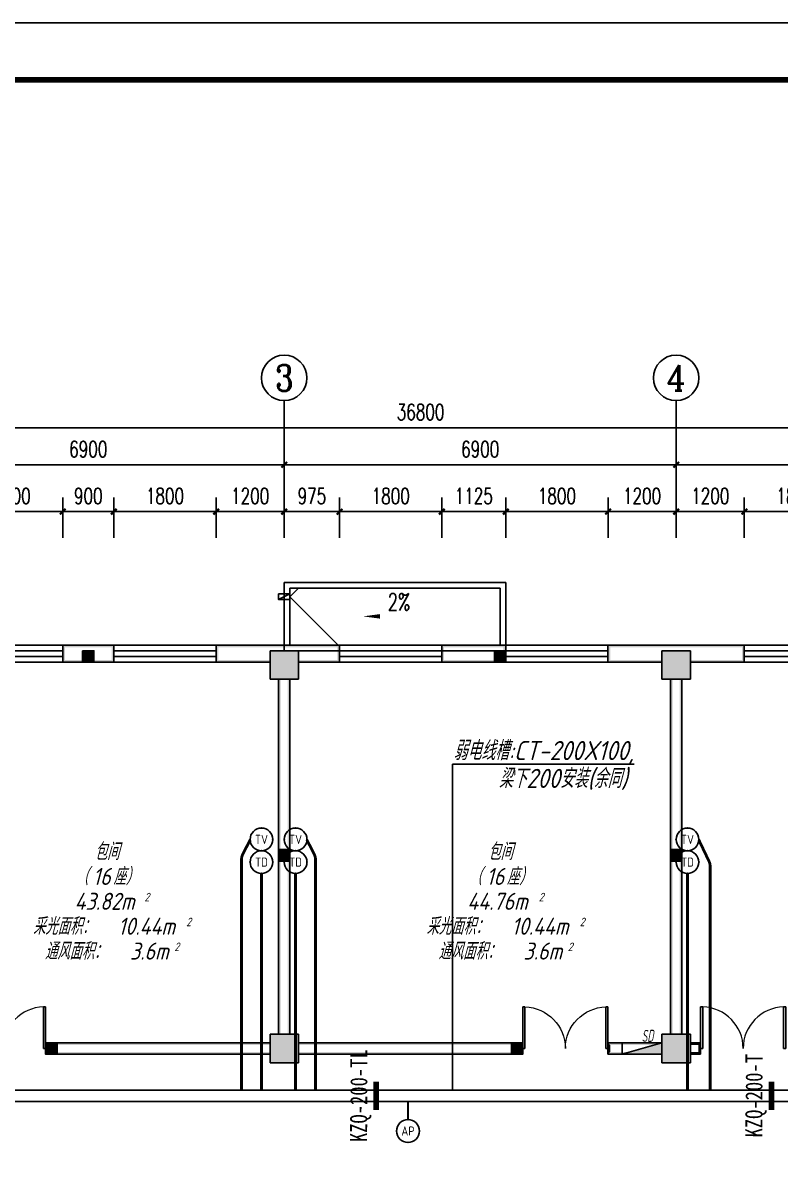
# Model space of a CAD drawing. Extents: x 1252172 to 1336272, y -987752 to -826269.
# Drawn here: x 1288528 to 1301857, y -948543 to -928352 of the extents above; entities that cross this region are included whole.
import ezdxf
from ezdxf.enums import TextEntityAlignment as Align

# ---------------------------------------------------------------- set-up
doc = ezdxf.new("R2010")
doc.units = 0
doc.header["$LTSCALE"] = 1000
doc.header["$PDSIZE"] = 50
for name, color, linetype in [('1-建筑底图', 8, 'Continuous'), ('AXIS_TEXT', 7, 'Continuous'), ('BTTK', 7, 'Continuous'), ('CABLETRAY_DIM', 3, 'Continuous'), ('CABLETRAY_PDS', 4, 'Continuous'), ('EQUIP-通讯', 3, 'Continuous'), ('gz', 6, 'Continuous'), ('PUB_TEXT', 7, 'Continuous'), ('PUB_TITLE', 7, 'Continuous'), ('WIRE-安防', 4, 'Continuous'), ('WIRE-通讯', 4, 'Continuous'), ('抗震支吊架', 2, 'Continuous'), ('电-标注', 1, 'Continuous')]:
    doc.layers.add(name, color=color, linetype=linetype)
doc.layers.add('yichutu', color=7, linetype='Continuous', true_color=0xffffff, plot=False)
doc.styles.add('2SD', font='gbeitc.shx', dxfattribs={"width": 0.2, "bigfont": 'gbcbig.shx'})
doc.styles.add('_TCH_AXIS', font='COMPLEX', dxfattribs={"bigfont": 'GBCBIG'})
doc.styles.add('_TCH_DIM', font='SIMPLEX', dxfattribs={"bigfont": 'GBCBIG'})
doc.styles.add('_TEL_ATTDEF', font='GBENOR', dxfattribs={"width": 0.8, "height": 3, "bigfont": 'GBCBIG'})
doc.styles.add('_TEL_DIM', font='SIMPLEX', dxfattribs={"width": 0.8, "height": 3.5, "bigfont": 'HZTXT'})
doc.styles.add('A_DIM_T3', font='SIMPLEX', dxfattribs={"width": 0.7, "bigfont": 'HZ'})
doc.styles.add('COMPLEX', font='COMPLEX')
doc.styles.add('HZ(TK)', font='geniso.shx', dxfattribs={"width": 0.9, "bigfont": 'hztxt.shx'})
doc.styles.add('kzcad', font='', dxfattribs={"width": 0.8})
doc.styles.get("Standard").update_dxf_attribs({"font": 'gbeitc.shx', "bigfont": 'gbcbig.shx'})
doc.styles.get('kzcad').set_extended_font_data('SimSun')
doc.linetypes.add('JIEDI', pattern='A,1.25,-0.25,0.25,-0.25,0.625,["/",Standard,S=0.6,R=0,X=0,Y=-0.3],0.625,-0.25,0.25,-0.25', length=4)
doc.dimstyles.new('_TCH_ARCH&&100', dxfattribs={"dimtxt": 280, "dimasz": 100, "dimexe": 250, "dimexo": 300, "dimgap": 135, "dimtad": 1, "dimdec": 0, "dimzin": 0, "dimdsep": 46, "dimtxsty": 'A_DIM_T3', "dimblk": 'ARCHTICK', "dimcen": 0.09, "dimclrt": 7, "dimazin": 2, "dimtfac": 1, "dimtdec": 0, "dimtix": 1, "dimtmove": 2, "dimatfit": 3, "dimfxl": 150, "dimtolj": 1, "dimtzin": 0, "dimarcsym": 0})

# ---------------------------------------------------------------- blocks, each defined once
blk = doc.blocks.new('$equip$00003209')
at = {"const_width": 0.05}
blk.add_lwpolyline([(0, 0.5, -1), (0, -0.5, -1), (0, 0.5, 0.021884)], format="xyb", dxfattribs=at)
blk.add_circle((0, 0), 0.5)
for p in [(-0.5, 0), (0, 0.5), (0.5, 0), (0, -0.5)]:
    blk.add_point(p)
at = {"color": 7, "style": '_TEL_ATTDEF'}
blk.add_attdef('$TEXT$', text='', height=0.4, dxfattribs=at).set_placement((0, 0), align=Align.MIDDLE_CENTER)
at = {"color": 7, "style": '_TEL_DIM', "flags": 1}
for tag in ['A', 'REMARK']:
    blk.add_attdef(tag, text='', height=0.00002, dxfattribs=at).set_placement((0, 0), align=Align.MIDDLE_CENTER)
blk = doc.blocks.new('$equip$00003204')
at = {"const_width": 0.05}
blk.add_lwpolyline([(0, 0.5, -1), (0, -0.5, -1), (0, 0.5, 0.021884)], format="xyb", dxfattribs=at)
blk.add_circle((0, 0), 0.5)
for p in [(-0.5, 0), (0, 0.5), (0.5, 0), (0, -0.5)]:
    blk.add_point(p)
at = {"color": 7, "style": '_TEL_ATTDEF'}
blk.add_attdef('$TEXT$', text='', height=0.4, dxfattribs=at).set_placement((0, 0), align=Align.MIDDLE_CENTER)
at = {"color": 7, "style": '_TEL_DIM', "flags": 1}
for tag in ['A', 'REMARK']:
    blk.add_attdef(tag, text='', height=0.00002, dxfattribs=at).set_placement((0, 0), align=Align.MIDDLE_CENTER)
blk = doc.blocks.new('$equip$00003217')
at = {"const_width": 0.05}
blk.add_lwpolyline([(0, 0.5, -1), (0, -0.5, -1), (0, 0.5, 0.021884)], format="xyb", dxfattribs=at)
blk.add_circle((0, 0), 0.5)
for p in [(-0.5, 0), (0, 0.5), (0.5, 0), (0, -0.5)]:
    blk.add_point(p)
at = {"color": 7, "style": '_TEL_ATTDEF'}
blk.add_attdef('$TEXT$', text='', height=0.4, dxfattribs=at).set_placement((0, 0), align=Align.MIDDLE_CENTER)
at = {"color": 7, "style": '_TEL_DIM', "flags": 1}
for tag in ['A', 'REMARK']:
    blk.add_attdef(tag, text='', height=0.00002, dxfattribs=at).set_placement((0, 0), align=Align.MIDDLE_CENTER)
blk = doc.blocks.new('vhtemplate_2020年新竖式图框_A1')
at = {"layer": 'PUB_TITLE', "color": 7}
blk.add_lwpolyline([(0, 594), (841, 594), (841, 0), (0, 0)], close=True, dxfattribs=at)
at = {"layer": 'PUB_TITLE', "const_width": 1}
blk.add_lwpolyline([(25, 10), (831, 10), (831, 584), (25, 584)], close=True, dxfattribs=at)
at = {"layer": 'BTTK', "color": 4, "style": 'HZ(TK)', "width": 0.9}
for tag, p in [('合作单位', (796, 511.5)), ('建设单位', (796, 209.5)), ('工程名称', (796, 176.5)), ('子项名称', (806, 160)), ('图纸名称', (796, 141))]:
    blk.add_attdef(tag, text='', height=3.5, dxfattribs=at).set_placement(p, align=Align.MIDDLE_CENTER)
for tag, p in [('注册证书号', (808.5, 309.01)), ('注册印章号', (808.5, 301.01)), ('设计号', (806, 193)), ('图别', (789.75, 34)), ('图号', (822.25, 34)), ('版本号', (789.75, 26)), ('日期', (822.25, 26))]:
    blk.add_attdef(tag, text='', height=3.5, dxfattribs=at).set_placement(p, align=Align.MIDDLE)
blk = doc.blocks.new('yct-841-594-84100-59400-100-1000.0')
at = {"layer": 'yichutu', "color": 7, "true_color": 0xffffff}
blk.add_lwpolyline([(0, 0), (0, 59400), (84100, 59400), (84100, 0)], close=True, dxfattribs=at)
blk = doc.blocks.new('20220110.20364567')
at = {"layer": 'gz', "ltscale": 0.5}
blk.add_lwpolyline([(4446445, 2233675), (4446645, 2233675), (4446645, 2233875), (4446445, 2233875)], close=True, dxfattribs=at)
blk.add_solid([(4446445, 2233875), (4446645, 2233875), (4446445, 2233675), (4446645, 2233675)], dxfattribs=at)
blk = doc.blocks.new('$TWTSYS$00000508')
for p, q in [((-0.5, 0.5), (-0.5, -0.5)), ((-0.5, -0.5), (0.5, 0.5)), ((0.5, 0.5), (-0.5, 0.5)), ((0.5, -0.5), (0.5, 0.5)), ((-0.5, -0.5), (0.5, -0.5))]:
    blk.add_line(p, q)
blk.add_solid([(0.5, -0.5), (0.5, 0.5), (-0.5, -0.5)])
at = {"layer": 'PUB_TEXT', "style": '2SD', "width": 0.2}
blk.add_text('SD', height=1.0579, dxfattribs=at).set_placement((-0.01, 0.584))
blk = doc.blocks.new('_ArchTick')
at = {"color": 0, "linetype": 'ByBlock', "const_width": 0.4}
blk.add_lwpolyline([(-0.5, -0.5), (0.5, 0.5)], dxfattribs=at)
blk = doc.blocks.new('*D244')
at = {"layer": '1-建筑底图', "color": 0, "lineweight": -2, "transparency": 16777216}
for p, q in [((1093898, -937109), (1093898, -936486)), ((1100798, -937109), (1100798, -936486)), ((1093898, -936736), (1100798, -936736))]:
    blk.add_line(p, q, dxfattribs=at)
at = {"layer": 'Defpoints', "color": 0}
for p in [(1100798, -936736), (1093898, -937409), (1100798, -937409)]:
    blk.add_point(p, dxfattribs=at)
at = {"layer": '1-建筑底图', "color": 0, "lineweight": -2, "transparency": 16777216, "xscale": 100, "yscale": 100, "zscale": 100, "rotation": 180}
blk.add_blockref('_ArchTick', (1093898, -936736), dxfattribs=at)
at = {"layer": '1-建筑底图', "color": 0, "lineweight": -2, "transparency": 16777216, "xscale": 100, "yscale": 100, "zscale": 100}
blk.add_blockref('_ArchTick', (1100798, -936736), dxfattribs=at)
at = {"layer": '1-建筑底图', "color": 7, "transparency": 16777216, "insert": (1097348, -936461), "char_height": 280, "attachment_point": 5, "style": 'A_DIM_T3'}
blk.add_mtext('\\A1;6900', dxfattribs=at)
blk = doc.blocks.new('*D245')
at = {"layer": '1-建筑底图', "color": 0, "lineweight": -2, "transparency": 16777216}
for p, q in [((1100798, -937109), (1100798, -936486)), ((1107698, -937109), (1107698, -936486)), ((1100798, -936736), (1107698, -936736))]:
    blk.add_line(p, q, dxfattribs=at)
at = {"layer": 'Defpoints', "color": 0}
for p in [(1107698, -936736), (1100798, -937409), (1107698, -937409)]:
    blk.add_point(p, dxfattribs=at)
at = {"layer": '1-建筑底图', "color": 0, "lineweight": -2, "transparency": 16777216, "xscale": 100, "yscale": 100, "zscale": 100, "rotation": 180}
blk.add_blockref('_ArchTick', (1100798, -936736), dxfattribs=at)
at = {"layer": '1-建筑底图', "color": 0, "lineweight": -2, "transparency": 16777216, "xscale": 100, "yscale": 100, "zscale": 100}
blk.add_blockref('_ArchTick', (1107698, -936736), dxfattribs=at)
at = {"layer": '1-建筑底图', "color": 7, "transparency": 16777216, "insert": (1104248, -936461), "char_height": 280, "attachment_point": 5, "style": 'A_DIM_T3'}
blk.add_mtext('\\A1;6900', dxfattribs=at)
blk = doc.blocks.new('*D246')
at = {"layer": '1-建筑底图', "color": 0, "lineweight": -2, "transparency": 16777216}
for p, q in [((1107698, -937109), (1107698, -936486)), ((1114598, -937109), (1114598, -936486)), ((1107698, -936736), (1114598, -936736))]:
    blk.add_line(p, q, dxfattribs=at)
at = {"layer": 'Defpoints', "color": 0}
for p in [(1114598, -936736), (1107698, -937409), (1114598, -937409)]:
    blk.add_point(p, dxfattribs=at)
at = {"layer": '1-建筑底图', "color": 0, "lineweight": -2, "transparency": 16777216, "xscale": 100, "yscale": 100, "zscale": 100, "rotation": 180}
blk.add_blockref('_ArchTick', (1107698, -936736), dxfattribs=at)
at = {"layer": '1-建筑底图', "color": 0, "lineweight": -2, "transparency": 16777216, "xscale": 100, "yscale": 100, "zscale": 100}
blk.add_blockref('_ArchTick', (1114598, -936736), dxfattribs=at)
at = {"layer": '1-建筑底图', "color": 7, "transparency": 16777216, "insert": (1111148, -936461), "char_height": 280, "attachment_point": 5, "style": 'A_DIM_T3'}
blk.add_mtext('\\A1;6900', dxfattribs=at)
blk = doc.blocks.new('*D250')
at = {"layer": '1-建筑底图', "color": 0, "lineweight": -2, "transparency": 16777216}
for p, q in [((1084798, -937109), (1084798, -935833)), ((1121598, -937109), (1121598, -935833)), ((1084798, -936083), (1121598, -936083))]:
    blk.add_line(p, q, dxfattribs=at)
at = {"layer": 'Defpoints', "color": 0}
for p in [(1121598, -936083), (1084798, -937409), (1121598, -937409)]:
    blk.add_point(p, dxfattribs=at)
at = {"layer": '1-建筑底图', "color": 0, "lineweight": -2, "transparency": 16777216, "xscale": 100, "yscale": 100, "zscale": 100, "rotation": 180}
blk.add_blockref('_ArchTick', (1084798, -936083), dxfattribs=at)
at = {"layer": '1-建筑底图', "color": 0, "lineweight": -2, "transparency": 16777216, "xscale": 100, "yscale": 100, "zscale": 100}
blk.add_blockref('_ArchTick', (1121598, -936083), dxfattribs=at)
at = {"layer": '1-建筑底图', "color": 7, "transparency": 16777216, "insert": (1103198, -935808), "char_height": 280, "attachment_point": 5, "style": 'A_DIM_T3'}
blk.add_mtext('\\A1;36800', dxfattribs=at)
blk = doc.blocks.new('*D260')
at = {"layer": '1-建筑底图', "color": 0, "lineweight": -2, "transparency": 16777216}
for p, q in [((1095098, -938020), (1095098, -937311)), ((1096898, -938020), (1096898, -937311)), ((1095098, -937561), (1096898, -937561))]:
    blk.add_line(p, q, dxfattribs=at)
at = {"layer": 'Defpoints', "color": 0}
for p in [(1096898, -937561), (1095098, -938320), (1096898, -938320)]:
    blk.add_point(p, dxfattribs=at)
at = {"layer": '1-建筑底图', "color": 0, "lineweight": -2, "transparency": 16777216, "xscale": 100, "yscale": 100, "zscale": 100, "rotation": 180}
blk.add_blockref('_ArchTick', (1095098, -937561), dxfattribs=at)
at = {"layer": '1-建筑底图', "color": 0, "lineweight": -2, "transparency": 16777216, "xscale": 100, "yscale": 100, "zscale": 100}
blk.add_blockref('_ArchTick', (1096898, -937561), dxfattribs=at)
at = {"layer": '1-建筑底图', "color": 7, "transparency": 16777216, "insert": (1095998, -937286), "char_height": 280, "attachment_point": 5, "style": 'A_DIM_T3'}
blk.add_mtext('\\A1;1800', dxfattribs=at)
blk = doc.blocks.new('*D261')
at = {"layer": '1-建筑底图', "color": 0, "lineweight": -2, "transparency": 16777216}
for p, q in [((1096898, -938020), (1096898, -937311)), ((1097798, -938020), (1097798, -937311)), ((1096898, -937561), (1097798, -937561))]:
    blk.add_line(p, q, dxfattribs=at)
at = {"layer": 'Defpoints', "color": 0}
for p in [(1097798, -937561), (1096898, -938320), (1097798, -938320)]:
    blk.add_point(p, dxfattribs=at)
at = {"layer": '1-建筑底图', "color": 0, "lineweight": -2, "transparency": 16777216, "xscale": 100, "yscale": 100, "zscale": 100, "rotation": 180}
blk.add_blockref('_ArchTick', (1096898, -937561), dxfattribs=at)
at = {"layer": '1-建筑底图', "color": 0, "lineweight": -2, "transparency": 16777216, "xscale": 100, "yscale": 100, "zscale": 100}
blk.add_blockref('_ArchTick', (1097798, -937561), dxfattribs=at)
at = {"layer": '1-建筑底图', "color": 7, "transparency": 16777216, "insert": (1097348, -937286), "char_height": 280, "attachment_point": 5, "style": 'A_DIM_T3'}
blk.add_mtext('\\A1;900', dxfattribs=at)
blk = doc.blocks.new('*D262')
at = {"layer": '1-建筑底图', "color": 0, "lineweight": -2, "transparency": 16777216}
for p, q in [((1097798, -938020), (1097798, -937311)), ((1099598, -938020), (1099598, -937311)), ((1097798, -937561), (1099598, -937561))]:
    blk.add_line(p, q, dxfattribs=at)
at = {"layer": 'Defpoints', "color": 0}
for p in [(1099598, -937561), (1097798, -938320), (1099598, -938320)]:
    blk.add_point(p, dxfattribs=at)
at = {"layer": '1-建筑底图', "color": 0, "lineweight": -2, "transparency": 16777216, "xscale": 100, "yscale": 100, "zscale": 100, "rotation": 180}
blk.add_blockref('_ArchTick', (1097798, -937561), dxfattribs=at)
at = {"layer": '1-建筑底图', "color": 0, "lineweight": -2, "transparency": 16777216, "xscale": 100, "yscale": 100, "zscale": 100}
blk.add_blockref('_ArchTick', (1099598, -937561), dxfattribs=at)
at = {"layer": '1-建筑底图', "color": 7, "transparency": 16777216, "insert": (1098698, -937286), "char_height": 280, "attachment_point": 5, "style": 'A_DIM_T3'}
blk.add_mtext('\\A1;1800', dxfattribs=at)
blk = doc.blocks.new('*D263')
at = {"layer": '1-建筑底图', "color": 0, "lineweight": -2, "transparency": 16777216}
for p, q in [((1099598, -938020), (1099598, -937311)), ((1100798, -938020), (1100798, -937311)), ((1099598, -937561), (1100798, -937561))]:
    blk.add_line(p, q, dxfattribs=at)
at = {"layer": 'Defpoints', "color": 0}
for p in [(1100798, -937561), (1099598, -938320), (1100798, -938320)]:
    blk.add_point(p, dxfattribs=at)
at = {"layer": '1-建筑底图', "color": 0, "lineweight": -2, "transparency": 16777216, "xscale": 100, "yscale": 100, "zscale": 100, "rotation": 180}
blk.add_blockref('_ArchTick', (1099598, -937561), dxfattribs=at)
at = {"layer": '1-建筑底图', "color": 0, "lineweight": -2, "transparency": 16777216, "xscale": 100, "yscale": 100, "zscale": 100}
blk.add_blockref('_ArchTick', (1100798, -937561), dxfattribs=at)
at = {"layer": '1-建筑底图', "color": 7, "transparency": 16777216, "insert": (1100198, -937286), "char_height": 280, "attachment_point": 5, "style": 'A_DIM_T3'}
blk.add_mtext('\\A1;1200', dxfattribs=at)
blk = doc.blocks.new('*D264')
at = {"layer": '1-建筑底图', "color": 0, "lineweight": -2, "transparency": 16777216}
for p, q in [((1100798, -938020), (1100798, -937311)), ((1101773, -938020), (1101773, -937311)), ((1100798, -937561), (1101773, -937561))]:
    blk.add_line(p, q, dxfattribs=at)
at = {"layer": 'Defpoints', "color": 0}
for p in [(1101773, -937561), (1100798, -938320), (1101773, -938320)]:
    blk.add_point(p, dxfattribs=at)
at = {"layer": '1-建筑底图', "color": 0, "lineweight": -2, "transparency": 16777216, "xscale": 100, "yscale": 100, "zscale": 100, "rotation": 180}
blk.add_blockref('_ArchTick', (1100798, -937561), dxfattribs=at)
at = {"layer": '1-建筑底图', "color": 0, "lineweight": -2, "transparency": 16777216, "xscale": 100, "yscale": 100, "zscale": 100}
blk.add_blockref('_ArchTick', (1101773, -937561), dxfattribs=at)
at = {"layer": '1-建筑底图', "color": 7, "transparency": 16777216, "insert": (1101285, -937286), "char_height": 280, "attachment_point": 5, "style": 'A_DIM_T3'}
blk.add_mtext('\\A1;975', dxfattribs=at)
blk = doc.blocks.new('*D265')
at = {"layer": '1-建筑底图', "color": 0, "lineweight": -2, "transparency": 16777216}
for p, q in [((1101773, -938020), (1101773, -937311)), ((1103573, -938020), (1103573, -937311)), ((1101773, -937561), (1103573, -937561))]:
    blk.add_line(p, q, dxfattribs=at)
at = {"layer": 'Defpoints', "color": 0}
for p in [(1103573, -937561), (1101773, -938320), (1103573, -938320)]:
    blk.add_point(p, dxfattribs=at)
at = {"layer": '1-建筑底图', "color": 0, "lineweight": -2, "transparency": 16777216, "xscale": 100, "yscale": 100, "zscale": 100, "rotation": 180}
blk.add_blockref('_ArchTick', (1101773, -937561), dxfattribs=at)
at = {"layer": '1-建筑底图', "color": 0, "lineweight": -2, "transparency": 16777216, "xscale": 100, "yscale": 100, "zscale": 100}
blk.add_blockref('_ArchTick', (1103573, -937561), dxfattribs=at)
at = {"layer": '1-建筑底图', "color": 7, "transparency": 16777216, "insert": (1102673, -937286), "char_height": 280, "attachment_point": 5, "style": 'A_DIM_T3'}
blk.add_mtext('\\A1;1800', dxfattribs=at)
blk = doc.blocks.new('*D266')
at = {"layer": '1-建筑底图', "color": 0, "lineweight": -2, "transparency": 16777216}
for p, q in [((1103573, -938020), (1103573, -937311)), ((1104698, -938020), (1104698, -937311)), ((1103573, -937561), (1104698, -937561))]:
    blk.add_line(p, q, dxfattribs=at)
at = {"layer": 'Defpoints', "color": 0}
for p in [(1104698, -937561), (1103573, -938320), (1104698, -938320)]:
    blk.add_point(p, dxfattribs=at)
at = {"layer": '1-建筑底图', "color": 0, "lineweight": -2, "transparency": 16777216, "xscale": 100, "yscale": 100, "zscale": 100, "rotation": 180}
blk.add_blockref('_ArchTick', (1103573, -937561), dxfattribs=at)
at = {"layer": '1-建筑底图', "color": 0, "lineweight": -2, "transparency": 16777216, "xscale": 100, "yscale": 100, "zscale": 100}
blk.add_blockref('_ArchTick', (1104698, -937561), dxfattribs=at)
at = {"layer": '1-建筑底图', "color": 7, "transparency": 16777216, "insert": (1104135, -937286), "char_height": 280, "attachment_point": 5, "style": 'A_DIM_T3'}
blk.add_mtext('\\A1;1125', dxfattribs=at)
blk = doc.blocks.new('*D267')
at = {"layer": '1-建筑底图', "color": 0, "lineweight": -2, "transparency": 16777216}
for p, q in [((1104698, -938020), (1104698, -937311)), ((1106498, -938020), (1106498, -937311)), ((1104698, -937561), (1106498, -937561))]:
    blk.add_line(p, q, dxfattribs=at)
at = {"layer": 'Defpoints', "color": 0}
for p in [(1106498, -937561), (1104698, -938320), (1106498, -938320)]:
    blk.add_point(p, dxfattribs=at)
at = {"layer": '1-建筑底图', "color": 0, "lineweight": -2, "transparency": 16777216, "xscale": 100, "yscale": 100, "zscale": 100, "rotation": 180}
blk.add_blockref('_ArchTick', (1104698, -937561), dxfattribs=at)
at = {"layer": '1-建筑底图', "color": 0, "lineweight": -2, "transparency": 16777216, "xscale": 100, "yscale": 100, "zscale": 100}
blk.add_blockref('_ArchTick', (1106498, -937561), dxfattribs=at)
at = {"layer": '1-建筑底图', "color": 7, "transparency": 16777216, "insert": (1105598, -937286), "char_height": 280, "attachment_point": 5, "style": 'A_DIM_T3'}
blk.add_mtext('\\A1;1800', dxfattribs=at)
blk = doc.blocks.new('*D268')
at = {"layer": '1-建筑底图', "color": 0, "lineweight": -2, "transparency": 16777216}
for p, q in [((1106498, -938020), (1106498, -937311)), ((1107698, -938020), (1107698, -937311)), ((1106498, -937561), (1107698, -937561))]:
    blk.add_line(p, q, dxfattribs=at)
at = {"layer": 'Defpoints', "color": 0}
for p in [(1107698, -937561), (1106498, -938320), (1107698, -938320)]:
    blk.add_point(p, dxfattribs=at)
at = {"layer": '1-建筑底图', "color": 0, "lineweight": -2, "transparency": 16777216, "xscale": 100, "yscale": 100, "zscale": 100, "rotation": 180}
blk.add_blockref('_ArchTick', (1106498, -937561), dxfattribs=at)
at = {"layer": '1-建筑底图', "color": 0, "lineweight": -2, "transparency": 16777216, "xscale": 100, "yscale": 100, "zscale": 100}
blk.add_blockref('_ArchTick', (1107698, -937561), dxfattribs=at)
at = {"layer": '1-建筑底图', "color": 7, "transparency": 16777216, "insert": (1107098, -937286), "char_height": 280, "attachment_point": 5, "style": 'A_DIM_T3'}
blk.add_mtext('\\A1;1200', dxfattribs=at)
blk = doc.blocks.new('*D269')
at = {"layer": '1-建筑底图', "color": 0, "lineweight": -2, "transparency": 16777216}
for p, q in [((1107698, -938020), (1107698, -937311)), ((1108898, -938020), (1108898, -937311)), ((1107698, -937561), (1108898, -937561))]:
    blk.add_line(p, q, dxfattribs=at)
at = {"layer": 'Defpoints', "color": 0}
for p in [(1108898, -937561), (1107698, -938320), (1108898, -938320)]:
    blk.add_point(p, dxfattribs=at)
at = {"layer": '1-建筑底图', "color": 0, "lineweight": -2, "transparency": 16777216, "xscale": 100, "yscale": 100, "zscale": 100, "rotation": 180}
blk.add_blockref('_ArchTick', (1107698, -937561), dxfattribs=at)
at = {"layer": '1-建筑底图', "color": 0, "lineweight": -2, "transparency": 16777216, "xscale": 100, "yscale": 100, "zscale": 100}
blk.add_blockref('_ArchTick', (1108898, -937561), dxfattribs=at)
at = {"layer": '1-建筑底图', "color": 7, "transparency": 16777216, "insert": (1108298, -937286), "char_height": 280, "attachment_point": 5, "style": 'A_DIM_T3'}
blk.add_mtext('\\A1;1200', dxfattribs=at)
blk = doc.blocks.new('*D270')
at = {"layer": '1-建筑底图', "color": 0, "lineweight": -2, "transparency": 16777216}
for p, q in [((1108898, -938020), (1108898, -937311)), ((1110698, -938020), (1110698, -937311)), ((1108898, -937561), (1110698, -937561))]:
    blk.add_line(p, q, dxfattribs=at)
at = {"layer": 'Defpoints', "color": 0}
for p in [(1110698, -937561), (1108898, -938320), (1110698, -938320)]:
    blk.add_point(p, dxfattribs=at)
at = {"layer": '1-建筑底图', "color": 0, "lineweight": -2, "transparency": 16777216, "xscale": 100, "yscale": 100, "zscale": 100, "rotation": 180}
blk.add_blockref('_ArchTick', (1108898, -937561), dxfattribs=at)
at = {"layer": '1-建筑底图', "color": 0, "lineweight": -2, "transparency": 16777216, "xscale": 100, "yscale": 100, "zscale": 100}
blk.add_blockref('_ArchTick', (1110698, -937561), dxfattribs=at)
at = {"layer": '1-建筑底图', "color": 7, "transparency": 16777216, "insert": (1109798, -937286), "char_height": 280, "attachment_point": 5, "style": 'A_DIM_T3'}
blk.add_mtext('\\A1;1800', dxfattribs=at)
blk = doc.blocks.new('$WINLIB2D$00000001')
at = {"color": 0}
for points in [[(-0.5, 0.5), (-0.5, -0.5)], [(-0.5, 0.5), (0.5, 0.5)], [(0.5, -0.5), (0.5, 0.5)], [(0.5, 0.167), (-0.5, 0.167)], [(0.5, -0.167), (-0.5, -0.167)], [(-0.5, -0.5), (0.5, -0.5)]]:
    blk.add_lwpolyline(points, dxfattribs=at)
blk = doc.blocks.new('_AXISO')
blk.add_circle((0, 0), 0.5)
at = {"layer": 'AXIS_TEXT', "style": 'COMPLEX', "width": 1.041667}
blk.add_attdef('A', text='', height=0.56, dxfattribs=at).set_placement((-0.25, -0.28), (0.25, -0.28), align=Align.FIT)
blk = doc.blocks.new('$DorLib2D$00000002')
for p, q in [((-0.5, 0), (-0.5, 0.4875)), ((-0.475, 0.4875), (-0.5, 0.4875)), ((-0.475, 0), (-0.475, 0.4875)), ((0.475, 0), (0.475, 0.4875)), ((0.475, 0.4875), (0.5, 0.4875)), ((0.5, 0), (0.5, 0.4875)), ((-0.5, 0), (-0.475, 0)), ((0.5, 0), (0.475, 0))]:
    blk.add_line(p, q)
at = {"lineweight": 13}
for centre, start, end in [((-0.4875, 0), 0, 88.53072), ((0.4875, 0), 91.46928, 180)]:
    blk.add_arc(centre, 0.4875, start, end, dxfattribs=at)
blk = doc.blocks.new('1-2层建筑底图')
at = {"layer": '1-建筑底图'}
for points in [[(1097797.5, -939910), (1096897.5, -939910), (1096937.5, -939950), (1097757.5, -939950)], [(1096897.5, -939910), (1096897.5, -940210), (1096937.5, -940170), (1096937.5, -939950)], [(1097797.5, -940210), (1097797.5, -939910), (1097757.5, -939950), (1097757.5, -940170)], [(1100797.5, -939910), (1099597.5, -939910), (1099637.5, -939950), (1100797.5, -939950)], [(1099597.5, -939910), (1099597.5, -940210), (1099637.5, -940170), (1099637.5, -939950)], [(1101047.5, -940510), (1101047.5, -940010), (1100547.5, -940010), (1100547.5, -940510)], [(1101047.5, -940010), (1100547.5, -940010), (1100587.5, -940050), (1101007.5, -940050)], [(1100547.5, -940010), (1100547.5, -940510), (1100587.5, -940470), (1100587.5, -940050)], [(1101772.5, -939910), (1100797.5, -939910), (1100797.5, -939950), (1101732.5, -939950)], [(1101047.5, -940510), (1101047.5, -940010), (1101007.5, -940050), (1101007.5, -940470)], [(1101772.5, -940210), (1101772.5, -939910), (1101732.5, -939950), (1101732.5, -940170)], [(1104697.5, -939910), (1103572.5, -939910), (1103612.5, -939950), (1104657.5, -939950)], [(1103572.5, -939910), (1103572.5, -940210), (1103612.5, -940170), (1103612.5, -939950)], [(1104697.5, -940210), (1104697.5, -939910), (1104657.5, -939950), (1104657.5, -940170)], [(1107697.5, -939910), (1106497.5, -939910), (1106537.5, -939950), (1107697.5, -939950)], [(1106497.5, -939910), (1106497.5, -940210), (1106537.5, -940170), (1106537.5, -939950)], [(1107947.5, -940510), (1107947.5, -940010), (1107447.5, -940010), (1107447.5, -940510)], [(1107947.5, -940010), (1107447.5, -940010), (1107487.5, -940050), (1107907.5, -940050)], [(1107447.5, -940010), (1107447.5, -940510), (1107487.5, -940470), (1107487.5, -940050)], [(1108897.5, -939910), (1107697.5, -939910), (1107697.5, -939950), (1108857.5, -939950)], [(1107947.5, -940510), (1107947.5, -940010), (1107907.5, -940050), (1107907.5, -940470)], [(1108897.5, -940210), (1108897.5, -939910), (1108857.5, -939950), (1108857.5, -940170)], [(1096897.5, -940210), (1097797.5, -940210), (1097757.5, -940170), (1096937.5, -940170)], [(1100547.5, -940210), (1100547.5, -940170), (1099637.5, -940170), (1099597.5, -940210)], [(1101047.5, -940170), (1101047.5, -940210), (1101772.5, -940210), (1101732.5, -940170)], [(1103572.5, -940210), (1104697.5, -940210), (1104657.5, -940170), (1103612.5, -940170)], [(1107447.5, -940210), (1107447.5, -940170), (1106537.5, -940170), (1106497.5, -940210)], [(1107947.5, -940170), (1107947.5, -940210), (1108897.5, -940210), (1108857.5, -940170)], [(1100547.5, -940510), (1101047.5, -940510), (1101007.5, -940470), (1100587.5, -940470)], [(1107447.5, -940510), (1107947.5, -940510), (1107907.5, -940470), (1107487.5, -940470)], [(1100697.5, -946760), (1100737.5, -946760), (1100737.5, -940510), (1100697.5, -940510)], [(1100857.5, -946760), (1100897.5, -946760), (1100897.5, -940510), (1100857.5, -940510)], [(1107597.5, -946760), (1107637.5, -946760), (1107637.5, -940510), (1107597.5, -940510)], [(1107757.5, -946760), (1107797.5, -946760), (1107797.5, -940510), (1107757.5, -940510)], [(1101047.5, -947260), (1101047.5, -946760), (1100547.5, -946760), (1100547.5, -947260)], [(1101047.5, -946760), (1100547.5, -946760), (1100587.5, -946800), (1101007.5, -946800)], [(1100547.5, -946760), (1100547.5, -947260), (1100587.5, -947220), (1100587.5, -946800)], [(1101047.5, -947260), (1101047.5, -946760), (1101007.5, -946800), (1101007.5, -947220)], [(1107947.5, -947260), (1107947.5, -946760), (1107447.5, -946760), (1107447.5, -947260)], [(1107947.5, -946760), (1107447.5, -946760), (1107487.5, -946800), (1107907.5, -946800)], [(1107447.5, -946760), (1107447.5, -947260), (1107487.5, -947220), (1107487.5, -946800)], [(1107947.5, -947260), (1107947.5, -946760), (1107907.5, -946800), (1107907.5, -947220)], [(1100547.5, -946950), (1100547.5, -946910), (1096597.5, -946910), (1096637.5, -946950)], [(1096597.5, -946910), (1096597.5, -947110), (1096637.5, -947070), (1096637.5, -946950)], [(1101047.5, -946910), (1101047.5, -946950), (1104957.5, -946950), (1104997.5, -946910)], [(1104997.5, -947110), (1104997.5, -946910), (1104957.5, -946950), (1104957.5, -947070)], [(1107447.5, -946950), (1107447.5, -946910), (1106497.5, -946910), (1106537.5, -946950)], [(1106497.5, -946910), (1106497.5, -947110), (1106537.5, -947070), (1106537.5, -946950)], [(1107947.5, -946910), (1107947.5, -946950), (1108087.5, -946950), (1108127.5, -946910)], [(1108127.5, -947110), (1108127.5, -946910), (1108087.5, -946950), (1108087.5, -947070)], [(1100547.5, -947110), (1100547.5, -947070), (1096637.5, -947070), (1096597.5, -947110)], [(1101047.5, -947070), (1101047.5, -947110), (1104997.5, -947110), (1104957.5, -947070)], [(1107447.5, -947110), (1107447.5, -947070), (1106537.5, -947070), (1106497.5, -947110)], [(1107947.5, -947070), (1107947.5, -947110), (1108127.5, -947110), (1108087.5, -947070)], [(1100547.5, -947260), (1101047.5, -947260), (1101007.5, -947220), (1100587.5, -947220)], [(1107447.5, -947260), (1107947.5, -947260), (1107907.5, -947220), (1107487.5, -947220)]]:
    blk.add_hatch(color=256, dxfattribs=at).paths.add_polyline_path(points)
for p, q in [((1100797.5, -937409.2), (1100797.5, -935607.2)), ((1107697.5, -937409.2), (1107697.5, -935607.2)), ((1101047.5, -938910), (1100897.5, -939060)), ((1100897.5, -939060), (1101747.5, -939910)), ((1097797.5, -939910), (1096897.5, -939910)), ((1096897.5, -939910), (1096897.5, -940210)), ((1097797.5, -940210), (1097797.5, -939910)), ((1100797.5, -939910), (1099597.5, -939910)), ((1099597.5, -939910), (1099597.5, -940210)), ((1101047.5, -940010), (1100547.5, -940010)), ((1100547.5, -940010), (1100547.5, -940510)), ((1101772.5, -939910), (1100797.5, -939910)), ((1101047.5, -940510), (1101047.5, -940010)), ((1101772.5, -940210), (1101772.5, -939910)), ((1104697.5, -939910), (1103572.5, -939910)), ((1103572.5, -939910), (1103572.5, -940210)), ((1104697.5, -940210), (1104697.5, -939910)), ((1107697.5, -939910), (1106497.5, -939910)), ((1106497.5, -939910), (1106497.5, -940210)), ((1107947.5, -940010), (1107447.5, -940010)), ((1107447.5, -940010), (1107447.5, -940510)), ((1108897.5, -939910), (1107697.5, -939910)), ((1107947.5, -940510), (1107947.5, -940010)), ((1108897.5, -940210), (1108897.5, -939910)), ((1096897.5, -940210), (1097797.5, -940210)), ((1099597.5, -940210), (1100547.5, -940210)), ((1101047.5, -940210), (1101772.5, -940210)), ((1103572.5, -940210), (1104697.5, -940210)), ((1106497.5, -940210), (1107447.5, -940210)), ((1107947.5, -940210), (1108897.5, -940210)), ((1100547.5, -940510), (1101047.5, -940510)), ((1100697.5, -940510), (1100697.5, -946760)), ((1100897.5, -940510), (1100897.5, -946760)), ((1107447.5, -940510), (1107947.5, -940510)), ((1107597.5, -940510), (1107597.5, -946760)), ((1107797.5, -940510), (1107797.5, -946760)), ((1101047.5, -946760), (1100547.5, -946760)), ((1100547.5, -946760), (1100547.5, -947260)), ((1101047.5, -947260), (1101047.5, -946760)), ((1107947.5, -946760), (1107447.5, -946760)), ((1107447.5, -946760), (1107447.5, -947260)), ((1107947.5, -947260), (1107947.5, -946760)), ((1100547.5, -946910), (1096597.5, -946910)), ((1096597.5, -946910), (1096597.5, -947110)), ((1104997.5, -946910), (1101047.5, -946910)), ((1104997.5, -947110), (1104997.5, -946910)), ((1107447.5, -946910), (1106497.5, -946910)), ((1106497.5, -946910), (1106497.5, -947110)), ((1108127.5, -946910), (1107947.5, -946910)), ((1108127.5, -947110), (1108127.5, -946910)), ((1096597.5, -947110), (1100547.5, -947110)), ((1101047.5, -947110), (1104997.5, -947110)), ((1106497.5, -947110), (1107447.5, -947110)), ((1107947.5, -947110), (1108127.5, -947110)), ((1100547.5, -947260), (1101047.5, -947260)), ((1107447.5, -947260), (1107947.5, -947260))]:
    blk.add_line(p, q, dxfattribs=at)
at = {"layer": '1-建筑底图', "lineweight": 18}
blk.add_lwpolyline([(1104697.5, -939910), (1100797.5, -939910), (1100797.5, -938810), (1104697.5, -938810)], close=True, dxfattribs=at)
for points in [[(1100797.5, -939910), (1100797.5, -938810), (1104697.5, -938810), (1104697.5, -939910)], [(1100897.5, -939910), (1100897.5, -938910), (1104597.5, -938910), (1104597.5, -939910)], [(1100897.5, -939910), (1100897.5, -938910), (1104597.5, -938910), (1104597.5, -939910)]]:
    blk.add_lwpolyline(points, dxfattribs=at)
at = {"layer": '1-建筑底图'}
for points in [[(1100797.5, -938810), (1104697.5, -938810), (1104697.5, -940010), (1100797.5, -940010)], [(1100897.5, -938910), (1104597.5, -938910), (1104597.5, -939910), (1100897.5, -939910)]]:
    blk.add_lwpolyline(points, close=True, dxfattribs=at)
blk.add_lwpolyline([(1100897.5, -939010), (1100897.5, -939010), (1100697.5, -939010), (1100697.5, -939110), (1100897.5, -939110), (1100897.5, -939010), (1100697.5, -939110)], dxfattribs=at)
blk.add_lwpolyline([(1103433.3, -939404.2, 0, 0, 0), (1102186.3, -939404.2, 0, 80, 0), (1102486.3, -939404.2, 0, 0, 0)], format="xyseb", dxfattribs=at)
ref = blk.add_blockref('_AXISO', (1100797.5, -935207.2), dxfattribs=dict(at, xscale=800, yscale=800, zscale=800))
ref.add_attrib('A', '3', dxfattribs={"layer": 'AXIS_TEXT', "height": 465.9, "style": '_TCH_AXIS'}).set_placement((1100642.2, -935440.2), (1100952.8, -935440.2), align=Align.FIT)
ref = blk.add_blockref('_AXISO', (1107697.5, -935207.2), dxfattribs=dict(at, xscale=800, yscale=800, zscale=800))
ref.add_attrib('A', '4', dxfattribs={"layer": 'AXIS_TEXT', "height": 445.4, "style": '_TCH_AXIS'}).set_placement((1107527.8, -935430), (1107867.2, -935430), align=Align.FIT)
for name, p, xscale, yscale, zscale, rotation in [('$WINLIB2D$00000001', (1095997.5, -940060), -1800, -300, -1800, 180), ('$WINLIB2D$00000001', (1098697.5, -940060), -1800, -300, -1800, 180), ('$WINLIB2D$00000001', (1102672.5, -940060), -1800, -300, -1800, 180), ('$WINLIB2D$00000001', (1105597.5, -940060), -1800, -300, -1800, 180), ('$WINLIB2D$00000001', (1109797.5, -940060), -1800, 300, -1800, 180), ('$TWTSYS$00000508', (1107097.5, -947010), 699.9999999999997, 199.9999999999999, 699.9999999999997, 5.011144156057387e-06)]:
    blk.add_blockref(name, p, dxfattribs=dict(at, xscale=xscale, yscale=yscale, zscale=zscale, rotation=rotation))
at = {"layer": '1-建筑底图', "ltscale": 0.5, "xscale": -1, "rotation": 180}
for p in [(-3349197, 1293664.7), (-3341947, 1293664.7), (-3345747, 1290164.7), (-3338847, 1290164.7), (-3349847, 1286764.7), (-3341647, 1286764.7)]:
    blk.add_blockref('20220110.20364567', p, dxfattribs=at)
at = {"layer": '1-建筑底图', "yscale": 1500}
for p, xscale, zscale in [((1095847.5, -947010), 1500, 1500), ((1105747.5, -947010), -1500, -1500), ((1108877.5, -947010), 1500, 1500)]:
    blk.add_blockref('$DorLib2D$00000002', p, dxfattribs=dict(at, xscale=xscale, zscale=zscale))
at = {"layer": '1-建筑底图', "color": 7, "style": '_TCH_DIM', "width": 0.705882}
blk.add_text('2%%%', height=297.5, dxfattribs=at).set_placement((1102619.8, -939299.2))
at = {"layer": '1-建筑底图'}
for s, height, p in [('包间', 300, (1097458.2, -943693.9)), ('包间', 300, (1104385.7, -943693.9)), ('（', 300, (1097128.2, -944131.9)), ('16', 300, (1097428.2, -944131.9)), ('座）', 300, (1097788.2, -944131.9)), ('（', 300, (1104055.7, -944131.9)), ('16', 300, (1104355.7, -944131.9)), ('座）', 300, (1104715.7, -944131.9)), ('43.82m', 300, (1097106.8, -944569.9)), ('2', 150, (1098336.8, -944419.9)), ('44.76m', 300, (1104019.3, -944569.9)), ('2', 150, (1105279.3, -944419.9)), ('采光面积：', 300, (1096371.8, -945007.9)), ('10.44m', 300, (1097871.8, -945007.9)), ('2', 150, (1099071.8, -944857.9)), ('采光面积：', 300, (1103299.3, -945007.9)), ('10.44m', 300, (1104799.3, -945007.9)), ('2', 150, (1105999.3, -944857.9)), ('通风面积：', 300, (1096581.8, -945445.9)), ('3.6m', 300, (1098081.8, -945445.9)), ('2', 150, (1098861.8, -945295.9)), ('通风面积：', 300, (1103509.3, -945445.9)), ('3.6m', 300, (1105009.3, -945445.9)), ('2', 150, (1105789.3, -945295.9))]:
    blk.add_text(s, height=height, dxfattribs=at).set_placement(p)
for p1, p2, distance, picture, middle in [((1084797.5, -937409.2), (1121597.5, -937409.2), 1326.5, '*D250', (1103197.5, -935807.8)), ((1093897.5, -937409.2), (1100797.5, -937409.2), 673.6, '*D244', (1097347.5, -936460.7)), ((1100797.5, -937409.2), (1107697.5, -937409.2), 673.6, '*D245', (1104247.5, -936460.7)), ((1107697.5, -937409.2), (1114597.5, -937409.2), 673.6, '*D246', (1111147.5, -936460.7)), ((1095097.5, -938320.5), (1096897.5, -938320.5), 759, '*D260', (1095997.5, -937286.4)), ((1096897.5, -938320.5), (1097797.5, -938320.5), 759, '*D261', (1097347.5, -937286.4)), ((1097797.5, -938320.5), (1099597.5, -938320.5), 759, '*D262', (1098697.5, -937286.4)), ((1099597.5, -938320.5), (1100797.5, -938320.5), 759, '*D263', (1100197.5, -937286.4)), ((1100797.5, -938320.5), (1101772.5, -938320.5), 759, '*D264', (1101285, -937286.4)), ((1101772.5, -938320.5), (1103572.5, -938320.5), 759, '*D265', (1102672.5, -937286.4)), ((1103572.5, -938320.5), (1104697.5, -938320.5), 759, '*D266', (1104135, -937286.4)), ((1104697.5, -938320.5), (1106497.5, -938320.5), 759, '*D267', (1105597.5, -937286.4)), ((1106497.5, -938320.5), (1107697.5, -938320.5), 759, '*D268', (1107097.5, -937286.4)), ((1107697.5, -938320.5), (1108897.5, -938320.5), 759, '*D269', (1108297.5, -937286.4)), ((1108897.5, -938320.5), (1110697.5, -938320.5), 759, '*D270', (1109797.5, -937286.4))]:
    dim = blk.add_aligned_dim(p1=p1, p2=p2, distance=distance, dimstyle='_TCH_ARCH&&100', dxfattribs=at)
    dim.commit()
    dim.dimension.update_dxf_attribs({"geometry": picture, "text_midpoint": middle})

msp = doc.modelspace()

# ---------------------------------------------------------------- linework, layer by layer
at = {"layer": 'CABLETRAY_DIM'}
for p, q in [((1296093, -947135), (1296093, -941398)), ((1296093, -941398), (1299288, -941398))]:
    msp.add_line(p, q, dxfattribs=at)
at = {"layer": 'CABLETRAY_PDS', "linetype": 'ByBlock'}
for p, q in [((1287191, -947135), (1302307, -947135)), ((1302307, -947335), (1287191, -947335))]:
    msp.add_line(p, q, dxfattribs=at)
at = {"layer": 'WIRE-安防', "linetype": 'Continuous', "const_width": 35}
msp.add_lwpolyline([(1295307, -947656), (1295307, -947335)], dxfattribs=at)
at = {"layer": 'WIRE-通讯', "linetype": 'Continuous', "const_width": 50}
for points in [[(1292376, -947135), (1292376, -943076, -0.118709), (1292398, -942985), (1292527, -942732)], [(1293678, -947135), (1293678, -943076, 0.118709), (1293656, -942985), (1293527, -942732)], [(1300626, -947135), (1300626, -943194, 0.111679), (1300606, -943108), (1300427, -942732)]]:
    msp.add_lwpolyline(points, format="xyb", dxfattribs=at)
for points in [[(1292727, -947135), (1292727, -943323)], [(1293327, -947135), (1293327, -943323)], [(1300227, -947135), (1300227, -943323)]]:
    msp.add_lwpolyline(points, dxfattribs=at)
at = {"layer": '抗震支吊架', "color": 2, "const_width": 100}
for points in [[(1294749, -947485), (1294749, -946985)], [(1301707, -947485), (1301707, -946985)]]:
    msp.add_lwpolyline(points, dxfattribs=at)

# ---------------------------------------------------------------- block references
at = {"layer": '1-建筑底图'}
msp.add_blockref('1-2层建筑底图', (192330, 607), dxfattribs=at)
at = {"layer": 'EQUIP-通讯', "linetype": 'JIEDI', "xscale": 400, "yscale": 400, "zscale": 400}
for name, p, values in [('$equip$00003204', (1292727, -942723), {'$TEXT$': 'TV'}), ('$equip$00003204', (1293327, -942723), {'$TEXT$': 'TV'}), ('$equip$00003209', (1292727, -943123), {'$TEXT$': 'TD'}), ('$equip$00003209', (1293327, -943123), {'$TEXT$': 'TD'})]:
    msp.add_blockref(name, p, dxfattribs=at).add_auto_attribs(values)
at = {"layer": 'EQUIP-通讯', "linetype": 'JIEDI'}
ref = msp.add_blockref('$equip$00003204', (1300227, -942723), dxfattribs=dict(at, xscale=-400, yscale=400, zscale=400))
ref.add_attrib('$TEXT$', 'TV', dxfattribs={"layer": '0', "color": 7, "height": 160, "style": '_TEL_ATTDEF'}).set_placement((1300227, -942723), align=Align.MIDDLE_CENTER)
ref = msp.add_blockref('$equip$00003209', (1300227, -943123), dxfattribs=dict(at, xscale=-400, yscale=400, zscale=400))
ref.add_attrib('$TEXT$', 'TD', dxfattribs={"layer": '0', "color": 7, "height": 160, "style": '_TEL_ATTDEF'}).set_placement((1300227, -943123), align=Align.MIDDLE_CENTER)
at = {"layer": 'EQUIP-通讯', "xscale": 400, "yscale": 400, "zscale": 400}
msp.add_blockref('$equip$00003217', (1295307, -947856), dxfattribs=at).add_auto_attribs({'$TEXT$': 'AP'})
at = {"layer": 'yichutu'}
msp.add_blockref('yct-841-594-84100-59400-100-1000.0', (1252172, -987752), dxfattribs=at)
at = {"layer": '电-标注', "xscale": 100, "yscale": 100, "zscale": 100}
msp.add_blockref('vhtemplate_2020年新竖式图框_A1', (1252172, -987752), dxfattribs=at)

# ---------------------------------------------------------------- texts
at = {"layer": 'CABLETRAY_DIM', "color": 7}
for s, p in [('弱电线槽:CT-200X100,', (1296106, -941328)), ('梁下200安装(余同) ', (1296904, -941818))]:
    msp.add_text(s, height=337.59, dxfattribs=at).set_placement(p)
at = {"layer": '抗震支吊架', "color": 2, "style": 'kzcad', "width": 0.8}
for s, p in [('KZQ-200-TL', (1294589, -947235)), ('KZQ-200-T', (1301547, -947235))]:
    msp.add_text(s, height=300, rotation=89.8854, dxfattribs=at).set_placement(p, align=Align.CENTER)

doc.saveas('drawing.dxf')
